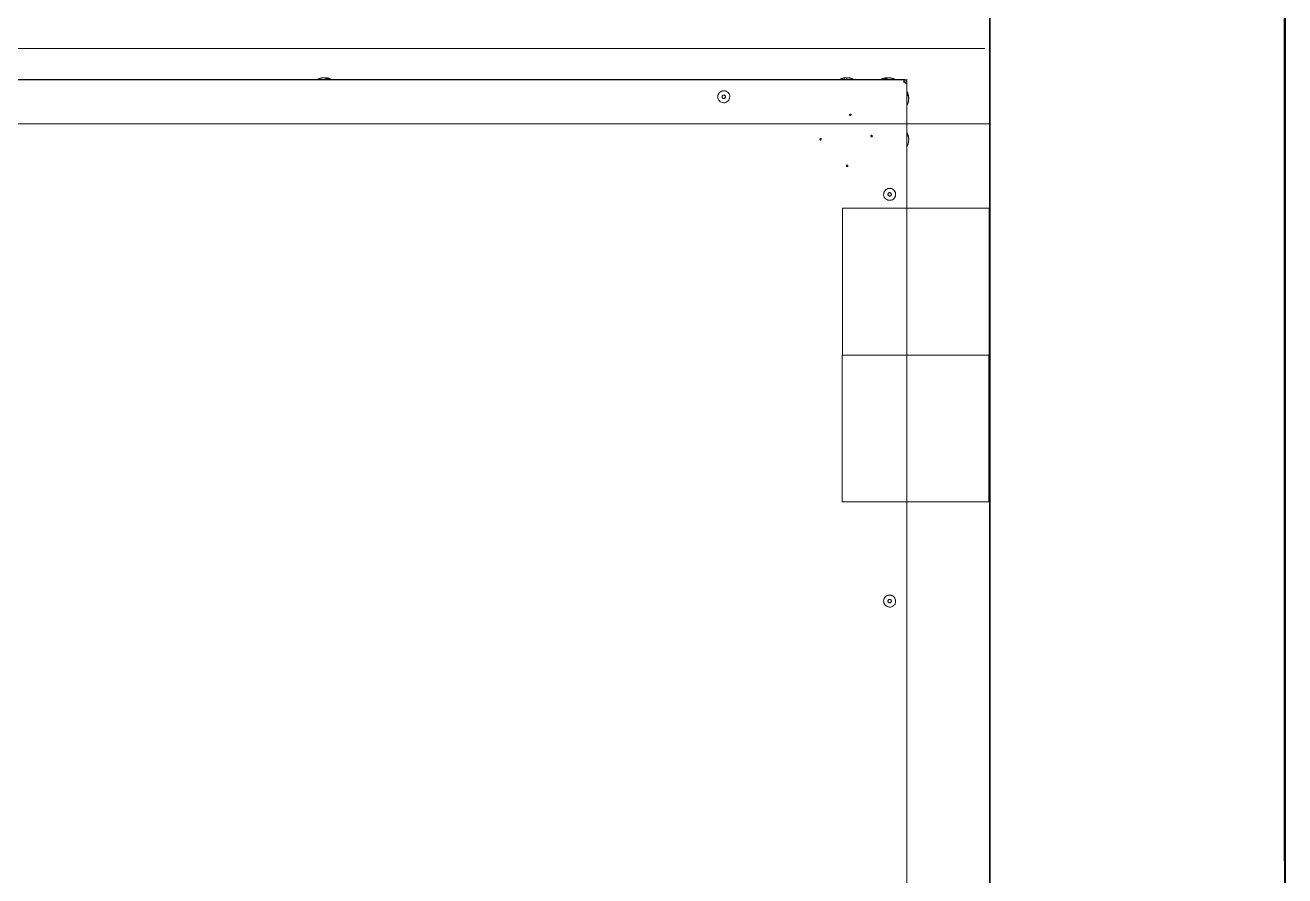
# Model space of a CAD drawing. Header units: millimetres. Extents: x -159872 to 386485, y -250577 to 158966.
# Drawn here: x 158986 to 159825, y 14710 to 15277 of the extents above; entities that cross this region are included whole.
import ezdxf

# ---------------------------------------------------------------- set-up
doc = ezdxf.new("R2010")
doc.units = ezdxf.units.MM
for name, color, linetype, lineweight in [('LDS-equipment-kitchen equipment', 3, 'Continuous', 13), ('LDS-struct-extg-walls', 1, 'Continuous', 40), ('LDS-struct-new-walls', 6, 'Continuous', 35)]:
    doc.layers.add(name, color=color, linetype=linetype, lineweight=lineweight)

# ---------------------------------------------------------------- blocks, each defined once
blk = doc.blocks.new('Group-350')
at = {"layer": 'LDS-equipment-kitchen equipment'}
for points in [[(98131.91, 51697.63, 0), (98900.24, 51697.63, 0)], [(98897.91, 51697.89, 0), (98143.91, 51697.89, 0)], [(98507.17, 51697.89, 0), (98507.23, 51697.92, 0), (98507.29, 51697.95, 0), (98507.35, 51697.98, 0), (98507.41, 51698.01, 0), (98507.46, 51698.04, 0), (98507.52, 51698.07, 0), (98507.58, 51698.1, 0), (98507.64, 51698.13, 0), (98507.7, 51698.16, 0), (98507.76, 51698.18, 0), (98507.82, 51698.21, 0), (98507.88, 51698.24, 0), (98507.94, 51698.27, 0), (98508.01, 51698.29, 0), (98508.07, 51698.32, 0), (98508.13, 51698.34, 0), (98508.19, 51698.37, 0), (98508.25, 51698.39, 0), (98508.31, 51698.42, 0), (98508.37, 51698.44, 0), (98508.44, 51698.46, 0), (98508.5, 51698.49, 0), (98508.56, 51698.51, 0), (98508.62, 51698.53, 0), (98508.69, 51698.55, 0), (98508.75, 51698.57, 0), (98508.81, 51698.59, 0), (98508.87, 51698.61, 0), (98508.94, 51698.63, 0), (98509, 51698.65, 0), (98509.06, 51698.67, 0), (98509.13, 51698.69, 0), (98509.19, 51698.71, 0), (98509.26, 51698.73, 0), (98509.32, 51698.75, 0), (98509.38, 51698.76, 0), (98509.45, 51698.78, 0), (98509.51, 51698.8, 0), (98509.58, 51698.81, 0), (98509.64, 51698.83, 0), (98509.71, 51698.84, 0), (98509.77, 51698.86, 0), (98509.83, 51698.87, 0), (98509.9, 51698.88, 0), (98509.96, 51698.9, 0), (98510.03, 51698.91, 0), (98510.09, 51698.92, 0), (98510.16, 51698.93, 0), (98510.22, 51698.94, 0), (98510.29, 51698.96, 0), (98510.36, 51698.97, 0), (98510.42, 51698.98, 0), (98510.49, 51698.99, 0), (98510.55, 51699, 0), (98510.62, 51699, 0), (98510.68, 51699.01, 0), (98510.75, 51699.02, 0), (98510.82, 51699.03, 0), (98510.88, 51699.04, 0), (98510.95, 51699.04, 0), (98511.01, 51699.05, 0), (98511.08, 51699.05, 0), (98511.14, 51699.06, 0), (98511.21, 51699.06, 0)], [(98512.61, 51699.06, 0), (98512.67, 51699.06, 0), (98512.74, 51699.05, 0), (98512.8, 51699.05, 0), (98512.87, 51699.04, 0), (98512.94, 51699.04, 0), (98513, 51699.03, 0), (98513.07, 51699.02, 0), (98513.13, 51699.01, 0), (98513.2, 51699.01, 0), (98513.27, 51699, 0), (98513.33, 51698.99, 0), (98513.4, 51698.98, 0), (98513.46, 51698.97, 0), (98513.53, 51698.96, 0), (98513.59, 51698.95, 0), (98513.66, 51698.93, 0), (98513.72, 51698.92, 0), (98513.79, 51698.91, 0), (98513.86, 51698.9, 0), (98513.92, 51698.88, 0), (98513.99, 51698.87, 0), (98514.05, 51698.86, 0), (98514.11, 51698.84, 0), (98514.18, 51698.83, 0), (98514.24, 51698.81, 0), (98514.31, 51698.8, 0), (98514.37, 51698.78, 0), (98514.44, 51698.76, 0), (98514.5, 51698.75, 0), (98514.57, 51698.73, 0), (98514.63, 51698.71, 0), (98514.69, 51698.69, 0), (98514.76, 51698.67, 0), (98514.82, 51698.66, 0), (98514.88, 51698.64, 0), (98514.95, 51698.62, 0), (98515.01, 51698.6, 0), (98515.07, 51698.57, 0), (98515.14, 51698.55, 0), (98515.2, 51698.53, 0), (98515.26, 51698.51, 0), (98515.32, 51698.49, 0), (98515.39, 51698.46, 0), (98515.45, 51698.44, 0), (98515.51, 51698.42, 0), (98515.57, 51698.39, 0), (98515.63, 51698.37, 0), (98515.69, 51698.34, 0), (98515.76, 51698.32, 0), (98515.82, 51698.29, 0), (98515.88, 51698.27, 0), (98515.94, 51698.24, 0), (98516, 51698.21, 0), (98516.06, 51698.19, 0), (98516.12, 51698.16, 0), (98516.18, 51698.13, 0), (98516.24, 51698.1, 0), (98516.3, 51698.07, 0), (98516.36, 51698.04, 0), (98516.42, 51698.01, 0), (98516.48, 51697.98, 0), (98516.54, 51697.95, 0), (98516.6, 51697.92, 0), (98516.65, 51697.89, 0)], [(98855.11, 51697.89, 0), (98855.17, 51697.92, 0), (98855.23, 51697.95, 0), (98855.29, 51697.98, 0), (98855.35, 51698.01, 0), (98855.41, 51698.04, 0), (98855.47, 51698.07, 0), (98855.54, 51698.1, 0), (98855.6, 51698.13, 0), (98855.66, 51698.16, 0), (98855.72, 51698.19, 0), (98855.78, 51698.22, 0), (98855.84, 51698.25, 0), (98855.9, 51698.27, 0), (98855.97, 51698.3, 0), (98856.03, 51698.32, 0), (98856.09, 51698.35, 0), (98856.15, 51698.38, 0), (98856.22, 51698.4, 0), (98856.28, 51698.43, 0), (98856.34, 51698.45, 0), (98856.41, 51698.47, 0), (98856.47, 51698.5, 0), (98856.53, 51698.52, 0), (98856.6, 51698.54, 0), (98856.66, 51698.56, 0), (98856.72, 51698.58, 0), (98856.79, 51698.61, 0), (98856.85, 51698.63, 0), (98856.92, 51698.65, 0), (98856.98, 51698.67, 0), (98857.05, 51698.68, 0), (98857.11, 51698.7, 0), (98857.18, 51698.72, 0), (98857.24, 51698.74, 0), (98857.31, 51698.76, 0), (98857.37, 51698.77, 0), (98857.44, 51698.79, 0), (98857.5, 51698.81, 0), (98857.57, 51698.82, 0), (98857.64, 51698.84, 0), (98857.7, 51698.85, 0), (98857.77, 51698.87, 0), (98857.83, 51698.88, 0), (98857.9, 51698.89, 0), (98857.97, 51698.91, 0), (98858.03, 51698.92, 0), (98858.1, 51698.93, 0), (98858.16, 51698.94, 0), (98858.23, 51698.96, 0), (98858.3, 51698.97, 0), (98858.37, 51698.98, 0), (98858.43, 51698.99, 0), (98858.5, 51699, 0), (98858.57, 51699, 0), (98858.63, 51699.01, 0), (98858.7, 51699.02, 0), (98858.77, 51699.03, 0), (98858.83, 51699.04, 0), (98858.9, 51699.04, 0), (98858.97, 51699.05, 0), (98859.04, 51699.06, 0), (98859.1, 51699.06, 0), (98859.17, 51699.07, 0), (98859.24, 51699.07, 0)], [(98860.47, 51699.07, 0), (98860.54, 51699.07, 0), (98860.61, 51699.06, 0), (98860.68, 51699.06, 0), (98860.74, 51699.05, 0), (98860.81, 51699.04, 0), (98860.88, 51699.04, 0), (98860.94, 51699.03, 0), (98861.01, 51699.02, 0), (98861.08, 51699.01, 0), (98861.15, 51699, 0), (98861.21, 51699, 0), (98861.28, 51698.99, 0), (98861.35, 51698.98, 0), (98861.41, 51698.97, 0), (98861.48, 51698.96, 0), (98861.55, 51698.94, 0), (98861.61, 51698.93, 0), (98861.68, 51698.92, 0), (98861.75, 51698.91, 0), (98861.81, 51698.89, 0), (98861.88, 51698.88, 0), (98861.94, 51698.87, 0), (98862.01, 51698.85, 0), (98862.08, 51698.84, 0), (98862.14, 51698.82, 0), (98862.21, 51698.81, 0), (98862.27, 51698.79, 0), (98862.34, 51698.77, 0), (98862.4, 51698.76, 0), (98862.47, 51698.74, 0), (98862.53, 51698.72, 0), (98862.6, 51698.7, 0), (98862.66, 51698.68, 0), (98862.73, 51698.67, 0), (98862.79, 51698.65, 0), (98862.86, 51698.63, 0), (98862.92, 51698.61, 0), (98862.99, 51698.58, 0), (98863.05, 51698.56, 0), (98863.12, 51698.54, 0), (98863.18, 51698.52, 0), (98863.24, 51698.5, 0), (98863.31, 51698.47, 0), (98863.37, 51698.45, 0), (98863.43, 51698.43, 0), (98863.5, 51698.4, 0), (98863.56, 51698.38, 0), (98863.62, 51698.35, 0), (98863.68, 51698.32, 0), (98863.75, 51698.3, 0), (98863.81, 51698.27, 0), (98863.87, 51698.25, 0), (98863.93, 51698.22, 0), (98863.99, 51698.19, 0), (98864.05, 51698.16, 0), (98864.12, 51698.13, 0), (98864.18, 51698.1, 0), (98864.24, 51698.07, 0), (98864.3, 51698.04, 0), (98864.36, 51698.01, 0), (98864.42, 51697.98, 0), (98864.48, 51697.95, 0), (98864.54, 51697.92, 0), (98864.6, 51697.89, 0)], [(98882.61, 51697.89, 0), (98882.67, 51697.92, 0), (98882.73, 51697.95, 0), (98882.79, 51697.98, 0), (98882.85, 51698.01, 0), (98882.91, 51698.04, 0), (98882.97, 51698.07, 0), (98883.03, 51698.1, 0), (98883.09, 51698.13, 0), (98883.15, 51698.16, 0), (98883.21, 51698.19, 0), (98883.27, 51698.22, 0), (98883.34, 51698.24, 0), (98883.4, 51698.27, 0), (98883.46, 51698.3, 0), (98883.52, 51698.32, 0), (98883.58, 51698.35, 0), (98883.64, 51698.37, 0), (98883.71, 51698.4, 0), (98883.77, 51698.42, 0), (98883.83, 51698.44, 0), (98883.89, 51698.47, 0), (98883.96, 51698.49, 0), (98884.02, 51698.51, 0), (98884.08, 51698.54, 0), (98884.15, 51698.56, 0), (98884.21, 51698.58, 0), (98884.27, 51698.6, 0), (98884.34, 51698.62, 0), (98884.4, 51698.64, 0), (98884.47, 51698.66, 0), (98884.53, 51698.68, 0), (98884.59, 51698.7, 0), (98884.66, 51698.72, 0), (98884.72, 51698.73, 0), (98884.79, 51698.75, 0), (98884.85, 51698.77, 0), (98884.92, 51698.79, 0), (98884.98, 51698.8, 0), (98885.05, 51698.82, 0), (98885.11, 51698.83, 0), (98885.18, 51698.85, 0), (98885.24, 51698.86, 0), (98885.31, 51698.88, 0), (98885.37, 51698.89, 0), (98885.44, 51698.9, 0), (98885.51, 51698.92, 0), (98885.57, 51698.93, 0), (98885.64, 51698.94, 0), (98885.7, 51698.95, 0), (98885.77, 51698.96, 0), (98885.84, 51698.97, 0), (98885.9, 51698.98, 0), (98885.97, 51698.99, 0), (98886.03, 51699, 0), (98886.1, 51699.01, 0), (98886.17, 51699.02, 0), (98886.23, 51699.03, 0), (98886.3, 51699.03, 0), (98886.37, 51699.04, 0), (98886.43, 51699.05, 0), (98886.5, 51699.05, 0), (98886.57, 51699.06, 0), (98886.63, 51699.06, 0), (98886.7, 51699.07, 0)], [(98888.01, 51699.07, 0), (98888.08, 51699.06, 0), (98888.14, 51699.06, 0), (98888.21, 51699.05, 0), (98888.28, 51699.05, 0), (98888.34, 51699.04, 0), (98888.41, 51699.03, 0), (98888.48, 51699.03, 0), (98888.54, 51699.02, 0), (98888.61, 51699.01, 0), (98888.68, 51699, 0), (98888.74, 51698.99, 0), (98888.81, 51698.98, 0), (98888.87, 51698.97, 0), (98888.94, 51698.96, 0), (98889.01, 51698.95, 0), (98889.07, 51698.94, 0), (98889.14, 51698.93, 0), (98889.21, 51698.92, 0), (98889.27, 51698.9, 0), (98889.34, 51698.89, 0), (98889.4, 51698.88, 0), (98889.47, 51698.86, 0), (98889.53, 51698.85, 0), (98889.6, 51698.83, 0), (98889.66, 51698.82, 0), (98889.73, 51698.8, 0), (98889.79, 51698.79, 0), (98889.86, 51698.77, 0), (98889.92, 51698.75, 0), (98889.99, 51698.73, 0), (98890.05, 51698.72, 0), (98890.12, 51698.7, 0), (98890.18, 51698.68, 0), (98890.25, 51698.66, 0), (98890.31, 51698.64, 0), (98890.37, 51698.62, 0), (98890.44, 51698.6, 0), (98890.5, 51698.58, 0), (98890.56, 51698.56, 0), (98890.63, 51698.54, 0), (98890.69, 51698.51, 0), (98890.75, 51698.49, 0), (98890.82, 51698.47, 0), (98890.88, 51698.45, 0), (98890.94, 51698.42, 0), (98891, 51698.4, 0), (98891.07, 51698.37, 0), (98891.13, 51698.35, 0), (98891.19, 51698.32, 0), (98891.25, 51698.3, 0), (98891.31, 51698.27, 0), (98891.38, 51698.24, 0), (98891.44, 51698.22, 0), (98891.5, 51698.19, 0), (98891.56, 51698.16, 0), (98891.62, 51698.13, 0), (98891.68, 51698.1, 0), (98891.74, 51698.07, 0), (98891.8, 51698.04, 0), (98891.86, 51698.01, 0), (98891.92, 51697.98, 0), (98891.98, 51697.95, 0), (98892.04, 51697.92, 0), (98892.1, 51697.89, 0)], [(98897.91, 51697.89, 0), (98897.91, 51695.89, 0)], [(98897.91, 51697.89, 0), (98897.96, 51697.89, 0), (98898.01, 51697.89, 0), (98898.06, 51697.88, 0), (98898.11, 51697.88, 0), (98898.16, 51697.87, 0), (98898.21, 51697.87, 0), (98898.25, 51697.86, 0), (98898.3, 51697.85, 0), (98898.35, 51697.84, 0), (98898.4, 51697.83, 0), (98898.45, 51697.82, 0), (98898.49, 51697.8, 0), (98898.54, 51697.79, 0), (98898.59, 51697.77, 0), (98898.63, 51697.76, 0), (98898.68, 51697.74, 0), (98898.72, 51697.72, 0), (98898.77, 51697.7, 0), (98898.81, 51697.68, 0), (98898.86, 51697.65, 0), (98898.9, 51697.63, 0), (98898.94, 51697.61, 0), (98898.98, 51697.58, 0), (98899.02, 51697.55, 0), (98899.06, 51697.52, 0), (98899.1, 51697.5, 0), (98899.14, 51697.47, 0), (98899.18, 51697.44, 0), (98899.22, 51697.4, 0), (98899.26, 51697.37, 0), (98899.29, 51697.34, 0), (98899.33, 51697.3, 0), (98899.36, 51697.27, 0), (98899.39, 51697.23, 0), (98899.43, 51697.2, 0), (98899.46, 51697.16, 0), (98899.49, 51697.12, 0), (98899.52, 51697.08, 0), (98899.55, 51697.04, 0), (98899.58, 51697, 0), (98899.6, 51696.96, 0), (98899.63, 51696.92, 0), (98899.65, 51696.88, 0), (98899.68, 51696.83, 0), (98899.7, 51696.79, 0), (98899.72, 51696.74, 0), (98899.74, 51696.7, 0), (98899.76, 51696.65, 0), (98899.78, 51696.61, 0), (98899.8, 51696.56, 0), (98899.81, 51696.52, 0), (98899.83, 51696.47, 0), (98899.84, 51696.42, 0), (98899.85, 51696.38, 0), (98899.86, 51696.33, 0), (98899.87, 51696.28, 0), (98899.88, 51696.23, 0), (98899.89, 51696.18, 0), (98899.9, 51696.13, 0), (98899.9, 51696.09, 0), (98899.91, 51696.04, 0), (98899.91, 51695.99, 0), (98899.91, 51695.94, 0), (98899.91, 51695.89, 0)], [(98897.91, 51696.89, 0), (98897.94, 51696.89, 0), (98897.96, 51696.89, 0), (98897.99, 51696.89, 0), (98898.01, 51696.88, 0), (98898.03, 51696.88, 0), (98898.06, 51696.88, 0), (98898.08, 51696.87, 0), (98898.11, 51696.87, 0), (98898.13, 51696.87, 0), (98898.16, 51696.86, 0), (98898.18, 51696.85, 0), (98898.2, 51696.85, 0), (98898.23, 51696.84, 0), (98898.25, 51696.83, 0), (98898.27, 51696.82, 0), (98898.29, 51696.81, 0), (98898.32, 51696.8, 0), (98898.34, 51696.79, 0), (98898.36, 51696.78, 0), (98898.38, 51696.77, 0), (98898.41, 51696.76, 0), (98898.43, 51696.75, 0), (98898.45, 51696.73, 0), (98898.47, 51696.72, 0), (98898.49, 51696.71, 0), (98898.51, 51696.69, 0), (98898.53, 51696.68, 0), (98898.55, 51696.66, 0), (98898.57, 51696.65, 0), (98898.58, 51696.63, 0), (98898.6, 51696.61, 0), (98898.62, 51696.6, 0), (98898.64, 51696.58, 0), (98898.65, 51696.56, 0), (98898.67, 51696.54, 0), (98898.69, 51696.52, 0), (98898.7, 51696.5, 0), (98898.72, 51696.49, 0), (98898.73, 51696.47, 0), (98898.74, 51696.45, 0), (98898.76, 51696.42, 0), (98898.77, 51696.4, 0), (98898.78, 51696.38, 0), (98898.79, 51696.36, 0), (98898.81, 51696.34, 0), (98898.82, 51696.32, 0), (98898.83, 51696.29, 0), (98898.84, 51696.27, 0), (98898.85, 51696.25, 0), (98898.85, 51696.23, 0), (98898.86, 51696.2, 0), (98898.87, 51696.18, 0), (98898.88, 51696.16, 0), (98898.88, 51696.13, 0), (98898.89, 51696.11, 0), (98898.89, 51696.08, 0), (98898.9, 51696.06, 0), (98898.9, 51696.04, 0), (98898.9, 51696.01, 0), (98898.91, 51695.99, 0), (98898.91, 51695.96, 0), (98898.91, 51695.94, 0), (98898.91, 51695.91, 0), (98898.91, 51695.89, 0)], [(98898.91, 51695.89, 0), (98898.91, 51695.6, 0)], [(98899.91, 51695.6, 0), (98898.91, 51695.6, 0)], [(98899.91, 51695.89, 0), (98899.91, 51695.6, 0)], [(98899.91, 51695.6, 0), (98899.91, 51694.89, 0)], [(98899.91, 51694.89, 0), (98899.91, 50790.89, 0)], [(98899.91, 51690.07, 0), (98899.94, 51690.02, 0), (98899.97, 51689.96, 0), (98900, 51689.9, 0), (98900.03, 51689.85, 0), (98900.06, 51689.79, 0), (98900.09, 51689.73, 0), (98900.12, 51689.67, 0), (98900.14, 51689.62, 0), (98900.17, 51689.56, 0), (98900.2, 51689.5, 0), (98900.23, 51689.44, 0), (98900.25, 51689.38, 0), (98900.28, 51689.33, 0), (98900.3, 51689.27, 0), (98900.33, 51689.21, 0), (98900.35, 51689.15, 0), (98900.38, 51689.09, 0), (98900.4, 51689.03, 0), (98900.42, 51688.97, 0), (98900.45, 51688.91, 0), (98900.47, 51688.85, 0), (98900.49, 51688.79, 0), (98900.52, 51688.73, 0), (98900.54, 51688.67, 0), (98900.56, 51688.61, 0), (98900.58, 51688.55, 0), (98900.6, 51688.49, 0), (98900.62, 51688.43, 0), (98900.64, 51688.36, 0), (98900.66, 51688.3, 0), (98900.68, 51688.24, 0), (98900.7, 51688.18, 0), (98900.71, 51688.12, 0), (98900.73, 51688.06, 0), (98900.75, 51688, 0), (98900.77, 51687.93, 0), (98900.78, 51687.87, 0), (98900.8, 51687.81, 0), (98900.81, 51687.75, 0), (98900.83, 51687.68, 0), (98900.84, 51687.62, 0), (98900.86, 51687.56, 0), (98900.87, 51687.5, 0), (98900.89, 51687.43, 0), (98900.9, 51687.37, 0), (98900.91, 51687.31, 0), (98900.93, 51687.25, 0), (98900.94, 51687.18, 0), (98900.95, 51687.12, 0), (98900.96, 51687.06, 0), (98900.97, 51686.99, 0), (98900.98, 51686.93, 0), (98900.99, 51686.87, 0), (98901, 51686.8, 0), (98901.01, 51686.74, 0), (98901.02, 51686.68, 0), (98901.03, 51686.61, 0), (98901.04, 51686.55, 0), (98901.04, 51686.49, 0), (98901.05, 51686.42, 0), (98901.06, 51686.36, 0), (98901.07, 51686.29, 0), (98901.07, 51686.23, 0), (98901.08, 51686.17, 0)], [(98777.91, 51685.24, 0), (98777.8, 51685.25, 0), (98777.69, 51685.26, 0), (98777.58, 51685.29, 0), (98777.47, 51685.33, 0), (98777.37, 51685.38, 0), (98777.27, 51685.43, 0), (98777.18, 51685.5, 0), (98777.1, 51685.58, 0), (98777.02, 51685.66, 0), (98776.96, 51685.75, 0), (98776.9, 51685.85, 0), (98776.85, 51685.95, 0), (98776.81, 51686.06, 0), (98776.78, 51686.17, 0), (98776.77, 51686.28, 0), (98776.76, 51686.39, 0), (98776.77, 51686.5, 0), (98776.78, 51686.61, 0), (98776.81, 51686.72, 0), (98776.85, 51686.83, 0), (98776.9, 51686.93, 0), (98776.96, 51687.03, 0), (98777.02, 51687.12, 0), (98777.1, 51687.2, 0), (98777.18, 51687.28, 0), (98777.27, 51687.35, 0), (98777.37, 51687.4, 0), (98777.47, 51687.45, 0), (98777.58, 51687.49, 0), (98777.69, 51687.52, 0), (98777.8, 51687.53, 0), (98777.91, 51687.54, 0), (98778.02, 51687.53, 0), (98778.14, 51687.52, 0), (98778.25, 51687.49, 0), (98778.35, 51687.45, 0), (98778.45, 51687.4, 0), (98778.55, 51687.35, 0), (98778.64, 51687.28, 0), (98778.73, 51687.2, 0), (98778.8, 51687.12, 0), (98778.87, 51687.03, 0), (98778.93, 51686.93, 0), (98778.97, 51686.83, 0), (98779.01, 51686.72, 0), (98779.04, 51686.61, 0), (98779.06, 51686.5, 0), (98779.06, 51686.39, 0), (98779.06, 51686.28, 0), (98779.04, 51686.17, 0), (98779.01, 51686.06, 0), (98778.97, 51685.95, 0), (98778.93, 51685.85, 0), (98778.87, 51685.75, 0), (98778.8, 51685.66, 0), (98778.73, 51685.58, 0), (98778.64, 51685.5, 0), (98778.55, 51685.43, 0), (98778.45, 51685.38, 0), (98778.35, 51685.33, 0), (98778.25, 51685.29, 0), (98778.14, 51685.26, 0), (98778.02, 51685.25, 0), (98777.91, 51685.24, 0)], [(98777.91, 51685.29, 0), (98777.8, 51685.29, 0), (98777.7, 51685.31, 0), (98777.59, 51685.34, 0), (98777.49, 51685.37, 0), (98777.39, 51685.42, 0), (98777.3, 51685.47, 0), (98777.21, 51685.54, 0), (98777.13, 51685.61, 0), (98777.06, 51685.69, 0), (98777, 51685.78, 0), (98776.94, 51685.87, 0), (98776.9, 51685.97, 0), (98776.86, 51686.07, 0), (98776.83, 51686.17, 0), (98776.82, 51686.28, 0), (98776.81, 51686.39, 0), (98776.82, 51686.5, 0), (98776.83, 51686.6, 0), (98776.86, 51686.71, 0), (98776.9, 51686.81, 0), (98776.94, 51686.91, 0), (98777, 51687, 0), (98777.06, 51687.09, 0), (98777.13, 51687.17, 0), (98777.21, 51687.24, 0), (98777.3, 51687.3, 0), (98777.39, 51687.36, 0), (98777.49, 51687.41, 0), (98777.59, 51687.44, 0), (98777.7, 51687.47, 0), (98777.8, 51687.48, 0), (98777.91, 51687.49, 0), (98778.02, 51687.48, 0), (98778.13, 51687.47, 0), (98778.23, 51687.44, 0), (98778.33, 51687.41, 0), (98778.43, 51687.36, 0), (98778.52, 51687.3, 0), (98778.61, 51687.24, 0), (98778.69, 51687.17, 0), (98778.76, 51687.09, 0), (98778.83, 51687, 0), (98778.88, 51686.91, 0), (98778.93, 51686.81, 0), (98778.96, 51686.71, 0), (98778.99, 51686.6, 0), (98779.01, 51686.5, 0), (98779.01, 51686.39, 0), (98779.01, 51686.28, 0), (98778.99, 51686.17, 0), (98778.96, 51686.07, 0), (98778.93, 51685.97, 0), (98778.88, 51685.87, 0), (98778.83, 51685.78, 0), (98778.76, 51685.69, 0), (98778.69, 51685.61, 0), (98778.61, 51685.54, 0), (98778.52, 51685.47, 0), (98778.43, 51685.42, 0), (98778.33, 51685.37, 0), (98778.23, 51685.34, 0), (98778.13, 51685.31, 0), (98778.02, 51685.29, 0), (98777.91, 51685.29, 0)], [(98901.08, 51684.51, 0), (98901.07, 51684.44, 0), (98901.07, 51684.38, 0), (98901.06, 51684.31, 0), (98901.05, 51684.25, 0), (98901.05, 51684.19, 0), (98901.04, 51684.12, 0), (98901.03, 51684.06, 0), (98901.02, 51684, 0), (98901.01, 51683.93, 0), (98901, 51683.87, 0), (98900.99, 51683.8, 0), (98900.98, 51683.74, 0), (98900.97, 51683.68, 0), (98900.96, 51683.61, 0), (98900.95, 51683.55, 0), (98900.94, 51683.49, 0), (98900.93, 51683.42, 0), (98900.91, 51683.36, 0), (98900.9, 51683.3, 0), (98900.89, 51683.24, 0), (98900.87, 51683.17, 0), (98900.86, 51683.11, 0), (98900.85, 51683.05, 0), (98900.83, 51682.99, 0), (98900.82, 51682.92, 0), (98900.8, 51682.86, 0), (98900.78, 51682.8, 0), (98900.77, 51682.74, 0), (98900.75, 51682.67, 0), (98900.73, 51682.61, 0), (98900.72, 51682.55, 0), (98900.7, 51682.49, 0), (98900.68, 51682.43, 0), (98900.66, 51682.37, 0), (98900.64, 51682.3, 0), (98900.62, 51682.24, 0), (98900.6, 51682.18, 0), (98900.58, 51682.12, 0), (98900.56, 51682.06, 0), (98900.54, 51682, 0), (98900.52, 51681.94, 0), (98900.49, 51681.88, 0), (98900.47, 51681.82, 0), (98900.45, 51681.76, 0), (98900.43, 51681.7, 0), (98900.4, 51681.64, 0), (98900.38, 51681.58, 0), (98900.35, 51681.52, 0), (98900.33, 51681.46, 0), (98900.3, 51681.4, 0), (98900.28, 51681.34, 0), (98900.25, 51681.28, 0), (98900.23, 51681.22, 0), (98900.2, 51681.17, 0), (98900.17, 51681.11, 0), (98900.14, 51681.05, 0), (98900.12, 51680.99, 0), (98900.09, 51680.93, 0), (98900.06, 51680.88, 0), (98900.03, 51680.82, 0), (98900, 51680.76, 0), (98899.97, 51680.7, 0), (98899.94, 51680.65, 0), (98899.91, 51680.59, 0)], [(98862.27, 51673.89, 0), (98862.22, 51673.89, 0), (98862.17, 51673.9, 0), (98862.13, 51673.91, 0), (98862.08, 51673.93, 0), (98862.04, 51673.95, 0), (98861.99, 51673.97, 0), (98861.96, 51674, 0), (98861.92, 51674.04, 0), (98861.89, 51674.07, 0), (98861.86, 51674.11, 0), (98861.83, 51674.15, 0), (98861.81, 51674.2, 0), (98861.79, 51674.24, 0), (98861.78, 51674.29, 0), (98861.77, 51674.34, 0), (98861.77, 51674.39, 0), (98861.77, 51674.44, 0), (98861.78, 51674.49, 0), (98861.79, 51674.53, 0), (98861.81, 51674.58, 0), (98861.83, 51674.63, 0), (98861.86, 51674.67, 0), (98861.89, 51674.71, 0), (98861.92, 51674.74, 0), (98861.96, 51674.78, 0), (98861.99, 51674.81, 0), (98862.04, 51674.83, 0), (98862.08, 51674.85, 0), (98862.13, 51674.87, 0), (98862.17, 51674.88, 0), (98862.22, 51674.89, 0), (98862.27, 51674.89, 0), (98862.32, 51674.89, 0), (98862.37, 51674.88, 0), (98862.42, 51674.87, 0), (98862.46, 51674.85, 0), (98862.51, 51674.83, 0), (98862.55, 51674.81, 0), (98862.59, 51674.78, 0), (98862.63, 51674.74, 0), (98862.66, 51674.71, 0), (98862.69, 51674.67, 0), (98862.71, 51674.63, 0), (98862.73, 51674.58, 0), (98862.75, 51674.53, 0), (98862.76, 51674.49, 0), (98862.77, 51674.44, 0), (98862.77, 51674.39, 0), (98862.77, 51674.34, 0), (98862.76, 51674.29, 0), (98862.75, 51674.24, 0), (98862.73, 51674.2, 0), (98862.71, 51674.15, 0), (98862.69, 51674.11, 0), (98862.66, 51674.07, 0), (98862.63, 51674.04, 0), (98862.59, 51674, 0), (98862.55, 51673.97, 0), (98862.51, 51673.95, 0), (98862.46, 51673.93, 0), (98862.42, 51673.91, 0), (98862.37, 51673.9, 0), (98862.32, 51673.89, 0), (98862.27, 51673.89, 0)], [(98842.41, 51657.57, 0), (98842.36, 51657.57, 0), (98842.31, 51657.58, 0), (98842.27, 51657.59, 0), (98842.22, 51657.61, 0), (98842.18, 51657.63, 0), (98842.13, 51657.65, 0), (98842.1, 51657.68, 0), (98842.06, 51657.72, 0), (98842.03, 51657.75, 0), (98842, 51657.79, 0), (98841.97, 51657.83, 0), (98841.95, 51657.88, 0), (98841.93, 51657.92, 0), (98841.92, 51657.97, 0), (98841.91, 51658.02, 0), (98841.91, 51658.07, 0), (98841.91, 51658.12, 0), (98841.92, 51658.17, 0), (98841.93, 51658.21, 0), (98841.95, 51658.26, 0), (98841.97, 51658.31, 0), (98842, 51658.35, 0), (98842.03, 51658.39, 0), (98842.06, 51658.42, 0), (98842.1, 51658.46, 0), (98842.13, 51658.49, 0), (98842.18, 51658.51, 0), (98842.22, 51658.53, 0), (98842.27, 51658.55, 0), (98842.31, 51658.56, 0), (98842.36, 51658.57, 0), (98842.41, 51658.57, 0), (98842.46, 51658.57, 0), (98842.51, 51658.56, 0), (98842.56, 51658.55, 0), (98842.6, 51658.53, 0), (98842.65, 51658.51, 0), (98842.69, 51658.49, 0), (98842.73, 51658.46, 0), (98842.77, 51658.42, 0), (98842.8, 51658.39, 0), (98842.83, 51658.35, 0), (98842.85, 51658.31, 0), (98842.87, 51658.26, 0), (98842.89, 51658.21, 0), (98842.9, 51658.17, 0), (98842.91, 51658.12, 0), (98842.91, 51658.07, 0), (98842.91, 51658.02, 0), (98842.9, 51657.97, 0), (98842.89, 51657.92, 0), (98842.87, 51657.88, 0), (98842.85, 51657.83, 0), (98842.83, 51657.79, 0), (98842.8, 51657.75, 0), (98842.77, 51657.72, 0), (98842.73, 51657.68, 0), (98842.69, 51657.65, 0), (98842.65, 51657.63, 0), (98842.6, 51657.61, 0), (98842.56, 51657.59, 0), (98842.51, 51657.58, 0), (98842.46, 51657.57, 0), (98842.41, 51657.57, 0)], [(98876.41, 51659.75, 0), (98876.36, 51659.75, 0), (98876.31, 51659.76, 0), (98876.27, 51659.77, 0), (98876.22, 51659.79, 0), (98876.18, 51659.81, 0), (98876.13, 51659.83, 0), (98876.1, 51659.86, 0), (98876.06, 51659.9, 0), (98876.03, 51659.93, 0), (98876, 51659.97, 0), (98875.97, 51660.01, 0), (98875.95, 51660.06, 0), (98875.93, 51660.1, 0), (98875.92, 51660.15, 0), (98875.91, 51660.2, 0), (98875.91, 51660.25, 0), (98875.91, 51660.3, 0), (98875.92, 51660.35, 0), (98875.93, 51660.39, 0), (98875.95, 51660.44, 0), (98875.97, 51660.49, 0), (98876, 51660.53, 0), (98876.03, 51660.57, 0), (98876.06, 51660.6, 0), (98876.1, 51660.64, 0), (98876.13, 51660.67, 0), (98876.18, 51660.69, 0), (98876.22, 51660.71, 0), (98876.27, 51660.73, 0), (98876.31, 51660.74, 0), (98876.36, 51660.75, 0), (98876.41, 51660.75, 0), (98876.46, 51660.75, 0), (98876.51, 51660.74, 0), (98876.56, 51660.73, 0), (98876.6, 51660.71, 0), (98876.65, 51660.69, 0), (98876.69, 51660.67, 0), (98876.73, 51660.64, 0), (98876.77, 51660.6, 0), (98876.8, 51660.57, 0), (98876.83, 51660.53, 0), (98876.85, 51660.49, 0), (98876.87, 51660.44, 0), (98876.89, 51660.39, 0), (98876.9, 51660.35, 0), (98876.91, 51660.3, 0), (98876.91, 51660.25, 0), (98876.91, 51660.2, 0), (98876.9, 51660.15, 0), (98876.89, 51660.1, 0), (98876.87, 51660.06, 0), (98876.85, 51660.01, 0), (98876.83, 51659.97, 0), (98876.8, 51659.93, 0), (98876.77, 51659.9, 0), (98876.73, 51659.86, 0), (98876.69, 51659.83, 0), (98876.65, 51659.81, 0), (98876.6, 51659.79, 0), (98876.56, 51659.77, 0), (98876.51, 51659.76, 0), (98876.46, 51659.75, 0), (98876.41, 51659.75, 0)], [(98899.91, 51662.57, 0), (98899.94, 51662.53, 0), (98899.97, 51662.48, 0), (98899.99, 51662.43, 0), (98900.02, 51662.38, 0), (98900.04, 51662.33, 0), (98900.07, 51662.28, 0), (98900.09, 51662.23, 0), (98900.12, 51662.17, 0), (98900.14, 51662.12, 0), (98900.17, 51662.07, 0), (98900.19, 51662.02, 0), (98900.21, 51661.97, 0), (98900.24, 51661.92, 0), (98900.26, 51661.87, 0), (98900.28, 51661.82, 0), (98900.3, 51661.77, 0), (98900.33, 51661.71, 0), (98900.35, 51661.66, 0), (98900.37, 51661.61, 0), (98900.39, 51661.56, 0), (98900.41, 51661.51, 0), (98900.43, 51661.45, 0), (98900.45, 51661.4, 0), (98900.47, 51661.35, 0), (98900.49, 51661.3, 0), (98900.51, 51661.24, 0), (98900.53, 51661.19, 0), (98900.55, 51661.14, 0), (98900.57, 51661.08, 0), (98900.58, 51661.03, 0), (98900.6, 51660.98, 0), (98900.62, 51660.92, 0), (98900.64, 51660.87, 0), (98900.65, 51660.82, 0), (98900.67, 51660.76, 0), (98900.69, 51660.71, 0), (98900.7, 51660.66, 0), (98900.72, 51660.6, 0), (98900.73, 51660.55, 0), (98900.75, 51660.49, 0), (98900.76, 51660.44, 0), (98900.78, 51660.39, 0), (98900.79, 51660.33, 0), (98900.81, 51660.28, 0), (98900.82, 51660.22, 0), (98900.83, 51660.17, 0), (98900.85, 51660.11, 0), (98900.86, 51660.06, 0), (98900.87, 51660, 0), (98900.88, 51659.95, 0), (98900.9, 51659.89, 0), (98900.91, 51659.84, 0), (98900.92, 51659.78, 0), (98900.93, 51659.73, 0), (98900.94, 51659.67, 0), (98900.95, 51659.62, 0), (98900.96, 51659.56, 0), (98900.97, 51659.51, 0), (98900.98, 51659.45, 0), (98900.99, 51659.4, 0), (98901, 51659.34, 0), (98901.01, 51659.29, 0), (98901.01, 51659.23, 0), (98901.02, 51659.17, 0)], [(98901.02, 51656.51, 0), (98901.02, 51656.45, 0), (98901.01, 51656.4, 0), (98901, 51656.34, 0), (98900.99, 51656.29, 0), (98900.98, 51656.23, 0), (98900.97, 51656.18, 0), (98900.96, 51656.12, 0), (98900.95, 51656.06, 0), (98900.94, 51656.01, 0), (98900.93, 51655.95, 0), (98900.92, 51655.9, 0), (98900.91, 51655.84, 0), (98900.9, 51655.79, 0), (98900.89, 51655.73, 0), (98900.88, 51655.68, 0), (98900.86, 51655.62, 0), (98900.85, 51655.57, 0), (98900.84, 51655.51, 0), (98900.82, 51655.46, 0), (98900.81, 51655.4, 0), (98900.8, 51655.35, 0), (98900.78, 51655.29, 0), (98900.77, 51655.24, 0), (98900.75, 51655.18, 0), (98900.74, 51655.13, 0), (98900.72, 51655.07, 0), (98900.71, 51655.02, 0), (98900.69, 51654.97, 0), (98900.67, 51654.91, 0), (98900.66, 51654.86, 0), (98900.64, 51654.8, 0), (98900.62, 51654.75, 0), (98900.61, 51654.7, 0), (98900.59, 51654.64, 0), (98900.57, 51654.59, 0), (98900.55, 51654.54, 0), (98900.53, 51654.48, 0), (98900.51, 51654.43, 0), (98900.49, 51654.38, 0), (98900.47, 51654.32, 0), (98900.45, 51654.27, 0), (98900.43, 51654.22, 0), (98900.41, 51654.17, 0), (98900.39, 51654.11, 0), (98900.37, 51654.06, 0), (98900.35, 51654.01, 0), (98900.33, 51653.96, 0), (98900.31, 51653.9, 0), (98900.28, 51653.85, 0), (98900.26, 51653.8, 0), (98900.24, 51653.75, 0), (98900.21, 51653.7, 0), (98900.19, 51653.65, 0), (98900.17, 51653.6, 0), (98900.14, 51653.54, 0), (98900.12, 51653.49, 0), (98900.09, 51653.44, 0), (98900.07, 51653.39, 0), (98900.04, 51653.34, 0), (98900.02, 51653.29, 0), (98899.99, 51653.24, 0), (98899.97, 51653.19, 0), (98899.94, 51653.14, 0), (98899.91, 51653.09, 0)], [(98860.09, 51639.89, 0), (98860.04, 51639.89, 0), (98859.99, 51639.9, 0), (98859.95, 51639.91, 0), (98859.9, 51639.93, 0), (98859.86, 51639.95, 0), (98859.81, 51639.97, 0), (98859.78, 51640, 0), (98859.74, 51640.04, 0), (98859.71, 51640.07, 0), (98859.68, 51640.11, 0), (98859.65, 51640.15, 0), (98859.63, 51640.2, 0), (98859.61, 51640.24, 0), (98859.6, 51640.29, 0), (98859.59, 51640.34, 0), (98859.59, 51640.39, 0), (98859.59, 51640.44, 0), (98859.6, 51640.49, 0), (98859.61, 51640.53, 0), (98859.63, 51640.58, 0), (98859.65, 51640.63, 0), (98859.68, 51640.67, 0), (98859.71, 51640.71, 0), (98859.74, 51640.74, 0), (98859.78, 51640.78, 0), (98859.81, 51640.81, 0), (98859.86, 51640.83, 0), (98859.9, 51640.85, 0), (98859.95, 51640.87, 0), (98859.99, 51640.88, 0), (98860.04, 51640.89, 0), (98860.09, 51640.89, 0), (98860.14, 51640.89, 0), (98860.19, 51640.88, 0), (98860.24, 51640.87, 0), (98860.28, 51640.85, 0), (98860.33, 51640.83, 0), (98860.37, 51640.81, 0), (98860.41, 51640.78, 0), (98860.45, 51640.74, 0), (98860.48, 51640.71, 0), (98860.51, 51640.67, 0), (98860.53, 51640.63, 0), (98860.55, 51640.58, 0), (98860.57, 51640.53, 0), (98860.58, 51640.49, 0), (98860.59, 51640.44, 0), (98860.59, 51640.39, 0), (98860.59, 51640.34, 0), (98860.58, 51640.29, 0), (98860.57, 51640.24, 0), (98860.55, 51640.2, 0), (98860.53, 51640.15, 0), (98860.51, 51640.11, 0), (98860.48, 51640.07, 0), (98860.45, 51640.04, 0), (98860.41, 51640, 0), (98860.37, 51639.97, 0), (98860.33, 51639.95, 0), (98860.28, 51639.93, 0), (98860.24, 51639.91, 0), (98860.19, 51639.9, 0), (98860.14, 51639.89, 0), (98860.09, 51639.89, 0)], [(98888.41, 51620.24, 0), (98888.3, 51620.25, 0), (98888.19, 51620.26, 0), (98888.08, 51620.29, 0), (98887.97, 51620.33, 0), (98887.87, 51620.38, 0), (98887.77, 51620.43, 0), (98887.68, 51620.5, 0), (98887.6, 51620.58, 0), (98887.52, 51620.66, 0), (98887.46, 51620.75, 0), (98887.4, 51620.85, 0), (98887.35, 51620.95, 0), (98887.31, 51621.06, 0), (98887.28, 51621.17, 0), (98887.27, 51621.28, 0), (98887.26, 51621.39, 0), (98887.27, 51621.5, 0), (98887.28, 51621.61, 0), (98887.31, 51621.72, 0), (98887.35, 51621.83, 0), (98887.4, 51621.93, 0), (98887.46, 51622.03, 0), (98887.52, 51622.12, 0), (98887.6, 51622.2, 0), (98887.68, 51622.28, 0), (98887.77, 51622.35, 0), (98887.87, 51622.4, 0), (98887.97, 51622.45, 0), (98888.08, 51622.49, 0), (98888.19, 51622.52, 0), (98888.3, 51622.53, 0), (98888.41, 51622.54, 0), (98888.52, 51622.53, 0), (98888.64, 51622.52, 0), (98888.75, 51622.49, 0), (98888.85, 51622.45, 0), (98888.95, 51622.4, 0), (98889.05, 51622.35, 0), (98889.14, 51622.28, 0), (98889.23, 51622.2, 0), (98889.3, 51622.12, 0), (98889.37, 51622.03, 0), (98889.43, 51621.93, 0), (98889.47, 51621.83, 0), (98889.51, 51621.72, 0), (98889.54, 51621.61, 0), (98889.56, 51621.5, 0), (98889.56, 51621.39, 0), (98889.56, 51621.28, 0), (98889.54, 51621.17, 0), (98889.51, 51621.06, 0), (98889.47, 51620.95, 0), (98889.43, 51620.85, 0), (98889.37, 51620.75, 0), (98889.3, 51620.66, 0), (98889.23, 51620.58, 0), (98889.14, 51620.5, 0), (98889.05, 51620.43, 0), (98888.95, 51620.38, 0), (98888.85, 51620.33, 0), (98888.75, 51620.29, 0), (98888.64, 51620.26, 0), (98888.52, 51620.25, 0), (98888.41, 51620.24, 0)], [(98888.41, 51620.29, 0), (98888.3, 51620.29, 0), (98888.2, 51620.31, 0), (98888.09, 51620.34, 0), (98887.99, 51620.37, 0), (98887.89, 51620.42, 0), (98887.8, 51620.47, 0), (98887.71, 51620.54, 0), (98887.63, 51620.61, 0), (98887.56, 51620.69, 0), (98887.5, 51620.78, 0), (98887.44, 51620.87, 0), (98887.4, 51620.97, 0), (98887.36, 51621.07, 0), (98887.33, 51621.17, 0), (98887.32, 51621.28, 0), (98887.31, 51621.39, 0), (98887.32, 51621.5, 0), (98887.33, 51621.6, 0), (98887.36, 51621.71, 0), (98887.4, 51621.81, 0), (98887.44, 51621.91, 0), (98887.5, 51622, 0), (98887.56, 51622.09, 0), (98887.63, 51622.17, 0), (98887.71, 51622.24, 0), (98887.8, 51622.3, 0), (98887.89, 51622.36, 0), (98887.99, 51622.41, 0), (98888.09, 51622.44, 0), (98888.2, 51622.47, 0), (98888.3, 51622.48, 0), (98888.41, 51622.49, 0), (98888.52, 51622.48, 0), (98888.63, 51622.47, 0), (98888.73, 51622.44, 0), (98888.83, 51622.41, 0), (98888.93, 51622.36, 0), (98889.02, 51622.3, 0), (98889.11, 51622.24, 0), (98889.19, 51622.17, 0), (98889.26, 51622.09, 0), (98889.33, 51622, 0), (98889.38, 51621.91, 0), (98889.43, 51621.81, 0), (98889.46, 51621.71, 0), (98889.49, 51621.6, 0), (98889.51, 51621.5, 0), (98889.51, 51621.39, 0), (98889.51, 51621.28, 0), (98889.49, 51621.17, 0), (98889.46, 51621.07, 0), (98889.43, 51620.97, 0), (98889.38, 51620.87, 0), (98889.33, 51620.78, 0), (98889.26, 51620.69, 0), (98889.19, 51620.61, 0), (98889.11, 51620.54, 0), (98889.02, 51620.47, 0), (98888.93, 51620.42, 0), (98888.83, 51620.37, 0), (98888.73, 51620.34, 0), (98888.63, 51620.31, 0), (98888.52, 51620.29, 0), (98888.41, 51620.29, 0)], [(98888.41, 51349.24, 0), (98888.3, 51349.25, 0), (98888.19, 51349.26, 0), (98888.08, 51349.29, 0), (98887.97, 51349.33, 0), (98887.87, 51349.38, 0), (98887.77, 51349.43, 0), (98887.68, 51349.5, 0), (98887.6, 51349.58, 0), (98887.52, 51349.66, 0), (98887.46, 51349.75, 0), (98887.4, 51349.85, 0), (98887.35, 51349.95, 0), (98887.31, 51350.06, 0), (98887.28, 51350.17, 0), (98887.27, 51350.28, 0), (98887.26, 51350.39, 0), (98887.27, 51350.5, 0), (98887.28, 51350.61, 0), (98887.31, 51350.72, 0), (98887.35, 51350.83, 0), (98887.4, 51350.93, 0), (98887.46, 51351.03, 0), (98887.52, 51351.12, 0), (98887.6, 51351.2, 0), (98887.68, 51351.28, 0), (98887.77, 51351.35, 0), (98887.87, 51351.4, 0), (98887.97, 51351.45, 0), (98888.08, 51351.49, 0), (98888.19, 51351.52, 0), (98888.3, 51351.53, 0), (98888.41, 51351.54, 0), (98888.52, 51351.53, 0), (98888.64, 51351.52, 0), (98888.75, 51351.49, 0), (98888.85, 51351.45, 0), (98888.95, 51351.4, 0), (98889.05, 51351.35, 0), (98889.14, 51351.28, 0), (98889.23, 51351.2, 0), (98889.3, 51351.12, 0), (98889.37, 51351.03, 0), (98889.43, 51350.93, 0), (98889.47, 51350.83, 0), (98889.51, 51350.72, 0), (98889.54, 51350.61, 0), (98889.56, 51350.5, 0), (98889.56, 51350.39, 0), (98889.56, 51350.28, 0), (98889.54, 51350.17, 0), (98889.51, 51350.06, 0), (98889.47, 51349.95, 0), (98889.43, 51349.85, 0), (98889.37, 51349.75, 0), (98889.3, 51349.66, 0), (98889.23, 51349.58, 0), (98889.14, 51349.5, 0), (98889.05, 51349.43, 0), (98888.95, 51349.38, 0), (98888.85, 51349.33, 0), (98888.75, 51349.29, 0), (98888.64, 51349.26, 0), (98888.52, 51349.25, 0), (98888.41, 51349.24, 0)], [(98888.41, 51349.29, 0), (98888.3, 51349.29, 0), (98888.2, 51349.31, 0), (98888.09, 51349.34, 0), (98887.99, 51349.37, 0), (98887.89, 51349.42, 0), (98887.8, 51349.47, 0), (98887.71, 51349.54, 0), (98887.63, 51349.61, 0), (98887.56, 51349.69, 0), (98887.5, 51349.78, 0), (98887.44, 51349.87, 0), (98887.4, 51349.97, 0), (98887.36, 51350.07, 0), (98887.33, 51350.17, 0), (98887.32, 51350.28, 0), (98887.31, 51350.39, 0), (98887.32, 51350.5, 0), (98887.33, 51350.6, 0), (98887.36, 51350.71, 0), (98887.4, 51350.81, 0), (98887.44, 51350.91, 0), (98887.5, 51351, 0), (98887.56, 51351.09, 0), (98887.63, 51351.17, 0), (98887.71, 51351.24, 0), (98887.8, 51351.3, 0), (98887.89, 51351.36, 0), (98887.99, 51351.41, 0), (98888.09, 51351.44, 0), (98888.2, 51351.47, 0), (98888.3, 51351.48, 0), (98888.41, 51351.49, 0), (98888.52, 51351.48, 0), (98888.63, 51351.47, 0), (98888.73, 51351.44, 0), (98888.83, 51351.41, 0), (98888.93, 51351.36, 0), (98889.02, 51351.3, 0), (98889.11, 51351.24, 0), (98889.19, 51351.17, 0), (98889.26, 51351.09, 0), (98889.33, 51351, 0), (98889.38, 51350.91, 0), (98889.43, 51350.81, 0), (98889.46, 51350.71, 0), (98889.49, 51350.6, 0), (98889.51, 51350.5, 0), (98889.51, 51350.39, 0), (98889.51, 51350.28, 0), (98889.49, 51350.17, 0), (98889.46, 51350.07, 0), (98889.43, 51349.97, 0), (98889.38, 51349.87, 0), (98889.33, 51349.78, 0), (98889.26, 51349.69, 0), (98889.19, 51349.61, 0), (98889.11, 51349.54, 0), (98889.02, 51349.47, 0), (98888.93, 51349.42, 0), (98888.83, 51349.37, 0), (98888.73, 51349.34, 0), (98888.63, 51349.31, 0), (98888.52, 51349.29, 0), (98888.41, 51349.29, 0)]]:
    blk.add_polyline3d(points, dxfattribs=at)
for points, knots in [([(98513.74, 51697.89), (98513.4, 51698.19), (98512.65, 51698.84), (98511.76, 51699.22), (98511.27, 51699.03), (98511.22, 51699.01)], [0, 0, 0, 0, 0.43341, 0.932907, 1, 1, 1, 1]), ([(98511.91, 51698.93), (98512.09, 51698.99), (98512.81, 51699.23), (98513.82, 51698.8), (98514.55, 51698.11), (98514.78, 51697.89)], [0, 0, 0, 0, 0.177628, 0.741204, 1, 1, 1, 1]), ([(98858.19, 51697.89), (98858.35, 51698.2), (98858.69, 51698.87), (98859.27, 51699.24), (98859.66, 51698.84), (98859.86, 51698.64)], [0, 0, 0, 0, 0.304772, 0.656015, 1, 1, 1, 1]), ([(98860.47, 51699.05), (98860.46, 51699.06), (98860.2, 51699.22), (98859.8, 51698.79), (98859.46, 51698.1), (98859.36, 51697.89)], [0, 0, 0, 0, 0.02968, 0.694646, 1, 1, 1, 1]), ([(98884.96, 51697.89), (98885.23, 51698.2), (98885.82, 51698.85), (98886.66, 51699.22), (98887.17, 51698.93), (98887.36, 51698.83)], [0, 0, 0, 0, 0.359654, 0.774148, 1, 1, 1, 1]), ([(98888.01, 51699.04), (98887.97, 51699.05), (98887.51, 51699.22), (98886.82, 51698.79), (98886.25, 51698.1), (98886.07, 51697.89)], [0, 0, 0, 0, 0.050904, 0.701325, 1, 1, 1, 1]), ([(98779.89, 51689.86), (98779.86, 51689.88), (98779.73, 51689.96), (98779.34, 51690.14), (98778.56, 51690.39), (98777.4, 51690.42), (98776.3, 51690.14), (98775.76, 51689.73), (98775.58, 51689.58)], [0, 0, 0, 0, 0.028364, 0.097227, 0.282305, 0.558611, 0.847509, 1, 1, 1, 1]), ([(98897.91, 51695.89), (98898.15, 51695.81), (98898.62, 51695.66), (98899.24, 51695.44), (98899.69, 51695.21), (98899.89, 51695.03), (98899.91, 51694.92), (98899.91, 51694.89)], [0, 0, 0, 0, 0.225341, 0.450723, 0.676104, 0.901486, 1, 1, 1, 1]), ([(98899.91, 51689), (98900.21, 51688.53), (98900.87, 51687.5), (98901.24, 51686.21), (98901.03, 51685.48), (98900.99, 51685.33)], [0, 0, 0, 0, 0.410929, 0.884517, 1, 1, 1, 1]), ([(98901.02, 51684.51), (98901.05, 51684.64), (98901.24, 51685.53), (98900.82, 51686.8), (98900.13, 51687.81), (98899.91, 51688.13)], [0, 0, 0, 0, 0.104972, 0.71834, 1, 1, 1, 1]), ([(98899.91, 51662.31), (98900.21, 51661.69), (98900.86, 51660.36), (98901.24, 51658.78), (98901.06, 51657.92), (98901.04, 51657.83)], [0, 0, 0, 0, 0.437753, 0.942256, 1, 1, 1, 1]), ([(98900.94, 51656.52), (98901, 51656.87), (98901.25, 51658.2), (98900.82, 51660.04), (98900.13, 51661.36), (98899.91, 51661.77)], [0, 0, 0, 0, 0.195702, 0.746892, 1, 1, 1, 1]), ([(98890.7, 51624.67), (98890.66, 51624.69), (98890.54, 51624.78), (98890.17, 51625), (98889.42, 51625.31), (98888.26, 51625.45), (98887.15, 51625.27), (98886.57, 51624.91), (98886.37, 51624.78)], [0, 0, 0, 0, 0.028364, 0.097227, 0.282305, 0.558611, 0.847509, 1, 1, 1, 1]), ([(98891.15, 51353.3), (98891.12, 51353.33), (98891.01, 51353.43), (98890.67, 51353.7), (98889.97, 51354.13), (98888.85, 51354.43), (98887.72, 51354.41), (98887.1, 51354.14), (98886.89, 51354.04)], [0, 0, 0, 0, 0.028364, 0.097227, 0.282305, 0.558611, 0.847509, 1, 1, 1, 1])]:
    blk.add_open_spline(points, degree=3, knots=knots, dxfattribs=at)
for points in [[(98780.2, 51689.67), (98780.6, 51689.32), (98781.39, 51688.62), (98781.95, 51687.1), (98781.92, 51685.51), (98781.28, 51684.04), (98780.12, 51682.93), (98778.63, 51682.35), (98777.03, 51682.38), (98775.56, 51683.02), (98774.45, 51684.18), (98773.87, 51685.67), (98773.9, 51687.27), (98774.55, 51688.74), (98775.7, 51689.85), (98777.19, 51690.42), (98778.81, 51690.42), (98779.74, 51689.92), (98780.2, 51689.67)], [(98890.99, 51624.45), (98891.35, 51624.07), (98892.07, 51623.3), (98892.5, 51621.74), (98892.33, 51620.15), (98891.55, 51618.75), (98890.3, 51617.75), (98888.77, 51617.3), (98887.17, 51617.48), (98885.77, 51618.25), (98884.77, 51619.5), (98884.32, 51621.04), (98884.5, 51622.63), (98885.27, 51624.03), (98886.52, 51625.03), (98888.05, 51625.47), (98889.67, 51625.32), (98890.55, 51624.74), (98890.99, 51624.45)], [(98891.4, 51353.04), (98891.71, 51352.61), (98892.31, 51351.75), (98892.5, 51350.14), (98892.11, 51348.6), (98891.14, 51347.32), (98889.75, 51346.51), (98888.17, 51346.29), (98886.62, 51346.7), (98885.34, 51347.67), (98884.53, 51349.05), (98884.32, 51350.63), (98884.72, 51352.18), (98885.69, 51353.46), (98887.07, 51354.27), (98888.65, 51354.48), (98890.23, 51354.1), (98891.01, 51353.4), (98891.4, 51353.04)]]:
    blk.add_open_spline(points, degree=3, dxfattribs=at)
blk = doc.blocks.new('Group-353')
at = {"layer": 'LDS-equipment-kitchen equipment'}
blk.add_polyline3d([(98954.59, 51416.49, 0), (98856.79, 51416.49, 0), (98856.79, 51514.29, 0), (98954.59, 51514.29, 0), (98954.59, 51416.49, 0)], dxfattribs=at)
blk = doc.blocks.new('Group-354')
at = {"layer": 'LDS-equipment-kitchen equipment'}
blk.add_polyline3d([(98954.71, 51514.29, 0), (98856.92, 51514.29, 0), (98856.92, 51612.08, 0), (98954.71, 51612.08, 0), (98954.71, 51514.29, 0)], dxfattribs=at)
blk = doc.blocks.new('Group-410')
at = {"layer": 'LDS-equipment-kitchen equipment'}
for p, q in [((97454.34, 51718.51), (98951.75, 51718.51)), ((98955.24, 51668.36), (97504.43, 51668.5))]:
    blk.add_line(p, q, dxfattribs=at)
for name in ['Group-350', 'Group-354', 'Group-353']:
    blk.add_blockref(name, (0, 0), dxfattribs=at)

msp = doc.modelspace()

# ---------------------------------------------------------------- linework, layer by layer
at = {"layer": 'LDS-struct-extg-walls'}
for p, q in [((159825.17046, 16844.05329), (159825.17046, 9419.05329)), ((159825.17046, 14719.74258), (159825.17046, 15719.94896))]:
    msp.add_line(p, q, dxfattribs=at)
at = {"layer": 'LDS-struct-new-walls'}
msp.add_line((159628.75503, 16824.05329), (159628.75503, 7217.61711), dxfattribs=at)

# ---------------------------------------------------------------- block references
at = {"layer": 'LDS-equipment-kitchen equipment', "color": 7}
msp.add_blockref('Group-410', (60673.51323, -36457.51522), dxfattribs=at)

doc.saveas('drawing.dxf')
